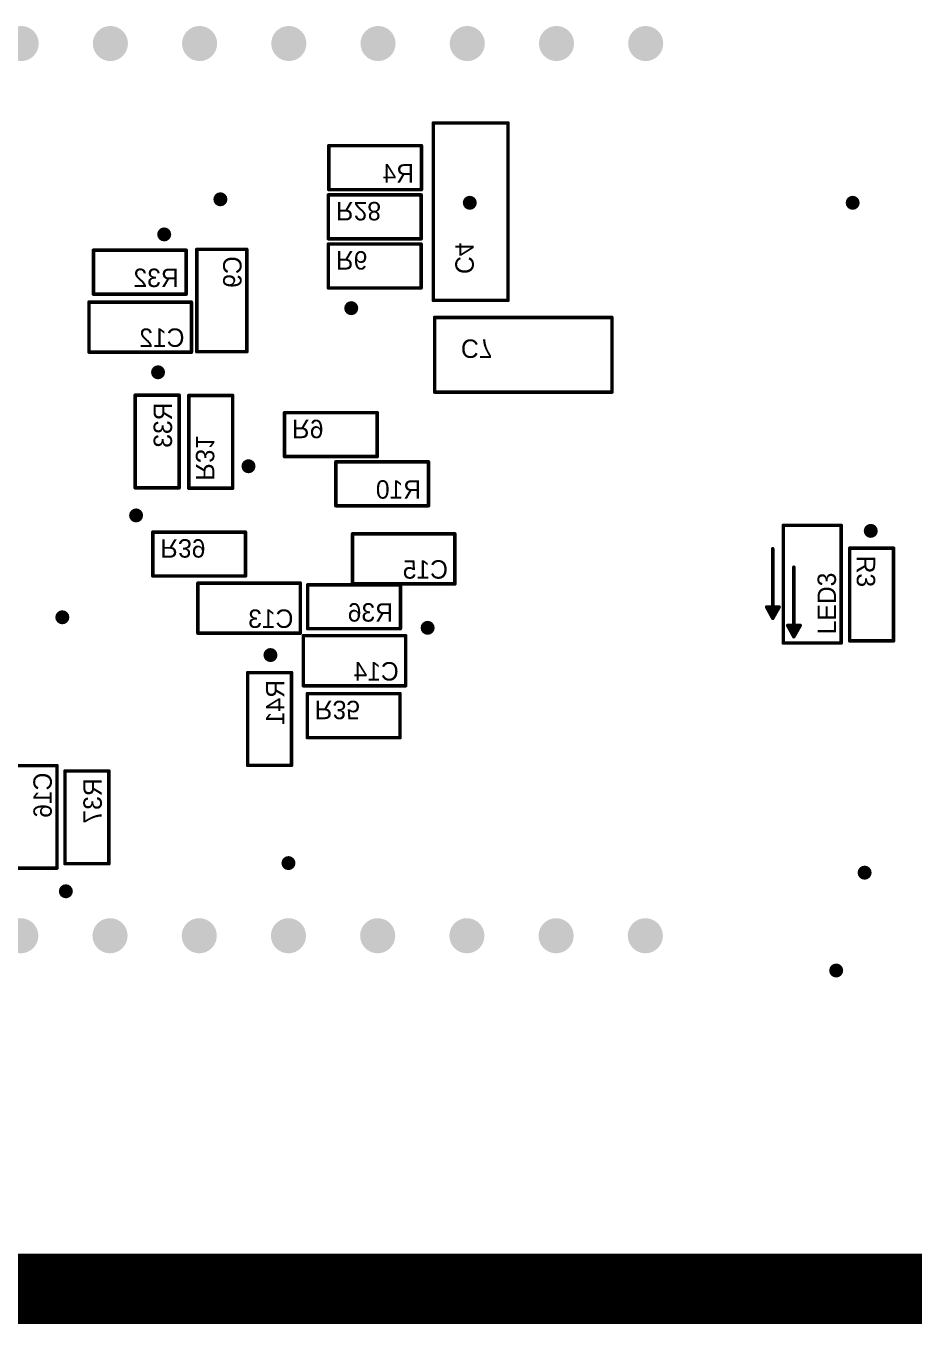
# Model space of a CAD drawing. Header units: millimetres. Extents: x -1 to 116, y -34 to 34.
# Drawn here: x 31.69 to 56.98, y -28.5 to 8.45 of the extents above; entities that cross this region are included whole.
import ezdxf

# ---------------------------------------------------------------- set-up
doc = ezdxf.new("R2010")
doc.units = ezdxf.units.MM
for name, color, linetype in [('KeepOutLayer', 6, 'Continuous'), ('Mechanical13', 56, 'Continuous'), ('PadHoleLayer', 156, 'Continuous'), ('ViaHoleLayer', 16, 'Continuous')]:
    doc.layers.add(name, color=color, linetype=linetype)

# ---------------------------------------------------------------- blocks, each defined once
blk = doc.blocks.new('0603_B_17')
at = {"layer": 'Mechanical13', "const_width": 0.1}
for points in [[(-1.425, -0.625), (-1.425, 0.625)], [(1.215, 0.625), (-1.425, 0.625)], [(1.215, -0.625), (1.215, 0.625)], [(1.215, -0.625), (-1.425, -0.625)]]:
    blk.add_lwpolyline(points, dxfattribs=at)
at = {"layer": 'Mechanical13', "const_width": 0.05}
for points in [[(-1.45, 0.625, 1), (-1.4, 0.625, 1)], [(-1.45, 0.625, 1), (-1.4, 0.625, 1)], [(1.19, 0.625, 1), (1.24, 0.625, 1)], [(1.19, 0.625, 1), (1.24, 0.625, 1)], [(-1.45, -0.625, 1), (-1.4, -0.625, 1)], [(-1.45, -0.625, 1), (-1.4, -0.625, 1)], [(1.19, -0.625, 1), (1.24, -0.625, 1)], [(1.19, -0.625, 1), (1.24, -0.625, 1)]]:
    blk.add_lwpolyline(points, format="xyb", close=True, dxfattribs=at)
at = {"layer": 'Mechanical13', "text_generation_flag": 2}
blk.add_text('R41', height=0.524, rotation=-180, dxfattribs=at).set_placement((-1.212, 0.423))
blk = doc.blocks.new('ESP32_DEVKITC_18')
at = {"layer": 'PadHoleLayer'}
h = blk.add_hatch(color=156, dxfattribs=at)
edge = h.paths.add_edge_path()
edge.add_arc((-12.7, 22.875), 0.5, 0, 360)
h = blk.add_hatch(color=156, dxfattribs=at)
edge = h.paths.add_edge_path()
edge.add_arc((12.7, 22.865), 0.5, 0, 360)
h = blk.add_hatch(color=156, dxfattribs=at)
edge = h.paths.add_edge_path()
edge.add_arc((-12.7, 20.335), 0.5, 0, 360)
h = blk.add_hatch(color=156, dxfattribs=at)
edge = h.paths.add_edge_path()
edge.add_arc((12.7, 20.325), 0.5, 0, 360)
h = blk.add_hatch(color=156, dxfattribs=at)
edge = h.paths.add_edge_path()
edge.add_arc((-12.7, 17.795), 0.5, 0, 360)
h = blk.add_hatch(color=156, dxfattribs=at)
edge = h.paths.add_edge_path()
edge.add_arc((12.7, 17.785), 0.5, 0, 360)
h = blk.add_hatch(color=156, dxfattribs=at)
edge = h.paths.add_edge_path()
edge.add_arc((-12.7, 15.255), 0.5, 0, 360)
h = blk.add_hatch(color=156, dxfattribs=at)
edge = h.paths.add_edge_path()
edge.add_arc((12.7, 15.245), 0.5, 0, 360)
h = blk.add_hatch(color=156, dxfattribs=at)
edge = h.paths.add_edge_path()
edge.add_arc((-12.7, 12.715), 0.5, 0, 360)
h = blk.add_hatch(color=156, dxfattribs=at)
edge = h.paths.add_edge_path()
edge.add_arc((12.7, 12.705), 0.5, 0, 360)
h = blk.add_hatch(color=156, dxfattribs=at)
edge = h.paths.add_edge_path()
edge.add_arc((-12.7, 10.175), 0.5, 0, 360)
h = blk.add_hatch(color=156, dxfattribs=at)
edge = h.paths.add_edge_path()
edge.add_arc((12.7, 10.165), 0.5, 0, 360)
h = blk.add_hatch(color=156, dxfattribs=at)
edge = h.paths.add_edge_path()
edge.add_arc((-12.7, 7.635), 0.5, 0, 360)
h = blk.add_hatch(color=156, dxfattribs=at)
edge = h.paths.add_edge_path()
edge.add_arc((12.7, 7.625), 0.5, 0, 360)
h = blk.add_hatch(color=156, dxfattribs=at)
edge = h.paths.add_edge_path()
edge.add_arc((-12.7, 5.095), 0.5, 0, 360)
h = blk.add_hatch(color=156, dxfattribs=at)
edge = h.paths.add_edge_path()
edge.add_arc((12.7, 5.085), 0.5, 0, 360)
h = blk.add_hatch(color=156, dxfattribs=at)
edge = h.paths.add_edge_path()
edge.add_arc((-12.7, 2.555), 0.5, 0, 360)
h = blk.add_hatch(color=156, dxfattribs=at)
edge = h.paths.add_edge_path()
edge.add_arc((12.7, 2.545), 0.5, 0, 360)
h = blk.add_hatch(color=156, dxfattribs=at)
edge = h.paths.add_edge_path()
edge.add_arc((-12.7, 0.015), 0.5, 0, 360)
h = blk.add_hatch(color=156, dxfattribs=at)
edge = h.paths.add_edge_path()
edge.add_arc((12.7, 0.005), 0.5, 0, 360)
h = blk.add_hatch(color=156, dxfattribs=at)
edge = h.paths.add_edge_path()
edge.add_arc((-12.7, -2.525), 0.5, 0, 360)
h = blk.add_hatch(color=156, dxfattribs=at)
edge = h.paths.add_edge_path()
edge.add_arc((12.7, -2.535), 0.5, 0, 360)
h = blk.add_hatch(color=156, dxfattribs=at)
edge = h.paths.add_edge_path()
edge.add_arc((-12.7, -5.065), 0.5, 0, 360)
h = blk.add_hatch(color=156, dxfattribs=at)
edge = h.paths.add_edge_path()
edge.add_arc((12.7, -5.075), 0.5, 0, 360)
h = blk.add_hatch(color=156, dxfattribs=at)
edge = h.paths.add_edge_path()
edge.add_arc((-12.7, -7.605), 0.5, 0, 360)
h = blk.add_hatch(color=156, dxfattribs=at)
edge = h.paths.add_edge_path()
edge.add_arc((12.7, -7.615), 0.5, 0, 360)
h = blk.add_hatch(color=156, dxfattribs=at)
edge = h.paths.add_edge_path()
edge.add_arc((-12.7, -10.145), 0.5, 0, 360)
h = blk.add_hatch(color=156, dxfattribs=at)
edge = h.paths.add_edge_path()
edge.add_arc((12.7, -10.155), 0.5, 0, 360)
h = blk.add_hatch(color=156, dxfattribs=at)
edge = h.paths.add_edge_path()
edge.add_arc((-12.7, -12.685), 0.5, 0, 360)
h = blk.add_hatch(color=156, dxfattribs=at)
edge = h.paths.add_edge_path()
edge.add_arc((12.7, -12.695), 0.5, 0, 360)
h = blk.add_hatch(color=156, dxfattribs=at)
edge = h.paths.add_edge_path()
edge.add_arc((-12.7, -15.225), 0.5, 0, 360)
h = blk.add_hatch(color=156, dxfattribs=at)
edge = h.paths.add_edge_path()
edge.add_arc((12.7, -15.235), 0.5, 0, 360)
h = blk.add_hatch(color=156, dxfattribs=at)
edge = h.paths.add_edge_path()
edge.add_arc((-12.7, -17.765), 0.5, 0, 360)
h = blk.add_hatch(color=156, dxfattribs=at)
edge = h.paths.add_edge_path()
edge.add_arc((12.7, -17.775), 0.5, 0, 360)
h = blk.add_hatch(color=156, dxfattribs=at)
edge = h.paths.add_edge_path()
edge.add_arc((-12.7, -20.305), 0.5, 0, 360)
h = blk.add_hatch(color=156, dxfattribs=at)
edge = h.paths.add_edge_path()
edge.add_arc((12.7, -20.315), 0.5, 0, 360)
h = blk.add_hatch(color=156, dxfattribs=at)
edge = h.paths.add_edge_path()
edge.add_arc((-12.7, -22.845), 0.5, 0, 360)
h = blk.add_hatch(color=156, dxfattribs=at)
edge = h.paths.add_edge_path()
edge.add_arc((12.7, -22.855), 0.5, 0, 360)
blk = doc.blocks.new('0603_B_27')
at = {"layer": 'Mechanical13', "const_width": 0.1}
for points in [[(-1.425, -0.625), (-1.425, 0.625)], [(-1.425, 0.625), (1.215, 0.625)], [(1.215, -0.625), (1.215, 0.625)], [(-1.425, -0.625), (1.215, -0.625)]]:
    blk.add_lwpolyline(points, dxfattribs=at)
at = {"layer": 'Mechanical13', "const_width": 0.05}
for points in [[(-1.45, 0.625, 1), (-1.4, 0.625, 1)], [(-1.45, 0.625, 1), (-1.4, 0.625, 1)], [(1.19, 0.625, 1), (1.24, 0.625, 1)], [(1.19, 0.625, 1), (1.24, 0.625, 1)], [(-1.45, -0.625, 1), (-1.4, -0.625, 1)], [(-1.45, -0.625, 1), (-1.4, -0.625, 1)], [(1.19, -0.625, 1), (1.24, -0.625, 1)], [(1.19, -0.625, 1), (1.24, -0.625, 1)]]:
    blk.add_lwpolyline(points, format="xyb", close=True, dxfattribs=at)
at = {"layer": 'Mechanical13', "text_generation_flag": 2}
blk.add_text('R39', height=0.524, rotation=180, dxfattribs=at).set_placement((-1.212, 0.423))
blk = doc.blocks.new('0603_B_29')
at = {"layer": 'Mechanical13', "const_width": 0.1}
for points in [[(-1.425, -0.625), (-1.425, 0.625)], [(1.215, 0.625), (-1.425, 0.625)], [(1.215, -0.625), (1.215, 0.625)], [(1.215, -0.625), (-1.425, -0.625)]]:
    blk.add_lwpolyline(points, dxfattribs=at)
at = {"layer": 'Mechanical13', "const_width": 0.05}
for points in [[(-1.45, 0.625, 1), (-1.4, 0.625, 1)], [(-1.45, 0.625, 1), (-1.4, 0.625, 1)], [(1.19, 0.625, 1), (1.24, 0.625, 1)], [(1.19, 0.625, 1), (1.24, 0.625, 1)], [(-1.45, -0.625, 1), (-1.4, -0.625, 1)], [(-1.45, -0.625, 1), (-1.4, -0.625, 1)], [(1.19, -0.625, 1), (1.24, -0.625, 1)], [(1.19, -0.625, 1), (1.24, -0.625, 1)]]:
    blk.add_lwpolyline(points, format="xyb", close=True, dxfattribs=at)
at = {"layer": 'Mechanical13', "text_generation_flag": 2}
blk.add_text('R37', height=0.524, rotation=-180, dxfattribs=at).set_placement((-1.212, 0.423))
blk = doc.blocks.new('0603_B_30')
at = {"layer": 'Mechanical13', "const_width": 0.1}
for points in [[(-1.425, 0.625), (-1.425, -0.625)], [(1.215, 0.625), (-1.425, 0.625)], [(1.215, 0.625), (1.215, -0.625)], [(1.215, -0.625), (-1.425, -0.625)]]:
    blk.add_lwpolyline(points, dxfattribs=at)
at = {"layer": 'Mechanical13', "const_width": 0.05}
for points in [[(-1.45, 0.625, 1), (-1.4, 0.625, 1)], [(-1.45, 0.625, 1), (-1.4, 0.625, 1)], [(1.19, 0.625, 1), (1.24, 0.625, 1)], [(1.19, 0.625, 1), (1.24, 0.625, 1)], [(-1.45, -0.625, 1), (-1.4, -0.625, 1)], [(-1.45, -0.625, 1), (-1.4, -0.625, 1)], [(1.19, -0.625, 1), (1.24, -0.625, 1)], [(1.19, -0.625, 1), (1.24, -0.625, 1)]]:
    blk.add_lwpolyline(points, format="xyb", close=True, dxfattribs=at)
at = {"layer": 'Mechanical13', "text_generation_flag": 2}
blk.add_text('R36', height=0.524, rotation=180, dxfattribs=at).set_placement((-1.212, 0.423))
blk = doc.blocks.new('0603_B_31')
at = {"layer": 'Mechanical13', "const_width": 0.1}
for points in [[(-1.425, -0.625), (-1.425, 0.625)], [(-1.425, 0.625), (1.215, 0.625)], [(1.215, -0.625), (1.215, 0.625)], [(-1.425, -0.625), (1.215, -0.625)]]:
    blk.add_lwpolyline(points, dxfattribs=at)
at = {"layer": 'Mechanical13', "const_width": 0.05}
for points in [[(-1.45, 0.625, 1), (-1.4, 0.625, 1)], [(-1.45, 0.625, 1), (-1.4, 0.625, 1)], [(1.19, 0.625, 1), (1.24, 0.625, 1)], [(1.19, 0.625, 1), (1.24, 0.625, 1)], [(-1.45, -0.625, 1), (-1.4, -0.625, 1)], [(-1.45, -0.625, 1), (-1.4, -0.625, 1)], [(1.19, -0.625, 1), (1.24, -0.625, 1)], [(1.19, -0.625, 1), (1.24, -0.625, 1)]]:
    blk.add_lwpolyline(points, format="xyb", close=True, dxfattribs=at)
at = {"layer": 'Mechanical13', "text_generation_flag": 2}
blk.add_text('R35', height=0.524, rotation=180, dxfattribs=at).set_placement((-1.212, 0.423))
blk = doc.blocks.new('0603_B_33')
at = {"layer": 'Mechanical13', "const_width": 0.1}
for points in [[(-1.425, -0.625), (-1.425, 0.625)], [(1.215, 0.625), (-1.425, 0.625)], [(1.215, -0.625), (1.215, 0.625)], [(1.215, -0.625), (-1.425, -0.625)]]:
    blk.add_lwpolyline(points, dxfattribs=at)
at = {"layer": 'Mechanical13', "const_width": 0.05}
for points in [[(-1.45, 0.625, 1), (-1.4, 0.625, 1)], [(-1.45, 0.625, 1), (-1.4, 0.625, 1)], [(1.19, 0.625, 1), (1.24, 0.625, 1)], [(1.19, 0.625, 1), (1.24, 0.625, 1)], [(-1.45, -0.625, 1), (-1.4, -0.625, 1)], [(-1.45, -0.625, 1), (-1.4, -0.625, 1)], [(1.19, -0.625, 1), (1.24, -0.625, 1)], [(1.19, -0.625, 1), (1.24, -0.625, 1)]]:
    blk.add_lwpolyline(points, format="xyb", close=True, dxfattribs=at)
at = {"layer": 'Mechanical13', "text_generation_flag": 2}
blk.add_text('R33', height=0.524, rotation=-180, dxfattribs=at).set_placement((-1.212, 0.423))
blk = doc.blocks.new('0603_B_34')
at = {"layer": 'Mechanical13', "const_width": 0.1}
for points in [[(-1.425, 0.625), (-1.425, -0.625)], [(1.215, 0.625), (-1.425, 0.625)], [(1.215, 0.625), (1.215, -0.625)], [(1.215, -0.625), (-1.425, -0.625)]]:
    blk.add_lwpolyline(points, dxfattribs=at)
at = {"layer": 'Mechanical13', "const_width": 0.05}
for points in [[(-1.45, 0.625, 1), (-1.4, 0.625, 1)], [(-1.45, 0.625, 1), (-1.4, 0.625, 1)], [(1.19, 0.625, 1), (1.24, 0.625, 1)], [(1.19, 0.625, 1), (1.24, 0.625, 1)], [(-1.45, -0.625, 1), (-1.4, -0.625, 1)], [(-1.45, -0.625, 1), (-1.4, -0.625, 1)], [(1.19, -0.625, 1), (1.24, -0.625, 1)], [(1.19, -0.625, 1), (1.24, -0.625, 1)]]:
    blk.add_lwpolyline(points, format="xyb", close=True, dxfattribs=at)
at = {"layer": 'Mechanical13', "text_generation_flag": 2}
blk.add_text('R32', height=0.524, rotation=180, dxfattribs=at).set_placement((-1.212, 0.423))
blk = doc.blocks.new('0603_B_35')
at = {"layer": 'Mechanical13', "const_width": 0.1}
for points in [[(-1.425, 0.625), (-1.425, -0.625)], [(-1.425, 0.625), (1.215, 0.625)], [(1.215, 0.625), (1.215, -0.625)], [(-1.425, -0.625), (1.215, -0.625)]]:
    blk.add_lwpolyline(points, dxfattribs=at)
at = {"layer": 'Mechanical13', "const_width": 0.05}
for points in [[(-1.45, 0.625, 1), (-1.4, 0.625, 1)], [(-1.45, 0.625, 1), (-1.4, 0.625, 1)], [(1.19, 0.625, 1), (1.24, 0.625, 1)], [(1.19, 0.625, 1), (1.24, 0.625, 1)], [(-1.45, -0.625, 1), (-1.4, -0.625, 1)], [(-1.45, -0.625, 1), (-1.4, -0.625, 1)], [(1.19, -0.625, 1), (1.24, -0.625, 1)], [(1.19, -0.625, 1), (1.24, -0.625, 1)]]:
    blk.add_lwpolyline(points, format="xyb", close=True, dxfattribs=at)
at = {"layer": 'Mechanical13', "text_generation_flag": 2}
blk.add_text('R31', height=0.524, rotation=180, dxfattribs=at).set_placement((-1.212, 0.423))
blk = doc.blocks.new('0603_B_38')
at = {"layer": 'Mechanical13', "const_width": 0.1}
for points in [[(-1.425, -0.625), (-1.425, 0.625)], [(-1.425, 0.625), (1.215, 0.625)], [(1.215, -0.625), (1.215, 0.625)], [(-1.425, -0.625), (1.215, -0.625)]]:
    blk.add_lwpolyline(points, dxfattribs=at)
at = {"layer": 'Mechanical13', "const_width": 0.05}
for points in [[(-1.45, 0.625, 1), (-1.4, 0.625, 1)], [(-1.45, 0.625, 1), (-1.4, 0.625, 1)], [(1.19, 0.625, 1), (1.24, 0.625, 1)], [(1.19, 0.625, 1), (1.24, 0.625, 1)], [(-1.45, -0.625, 1), (-1.4, -0.625, 1)], [(-1.45, -0.625, 1), (-1.4, -0.625, 1)], [(1.19, -0.625, 1), (1.24, -0.625, 1)], [(1.19, -0.625, 1), (1.24, -0.625, 1)]]:
    blk.add_lwpolyline(points, format="xyb", close=True, dxfattribs=at)
at = {"layer": 'Mechanical13', "text_generation_flag": 2}
blk.add_text('R28', height=0.524, rotation=180, dxfattribs=at).set_placement((-1.212, 0.423))
blk = doc.blocks.new('0603_B_53')
at = {"layer": 'Mechanical13', "const_width": 0.1}
for points in [[(-1.425, 0.625), (-1.425, -0.625)], [(1.215, 0.625), (-1.425, 0.625)], [(1.215, 0.625), (1.215, -0.625)], [(1.215, -0.625), (-1.425, -0.625)]]:
    blk.add_lwpolyline(points, dxfattribs=at)
at = {"layer": 'Mechanical13', "const_width": 0.05}
for points in [[(-1.45, 0.625, 1), (-1.4, 0.625, 1)], [(-1.45, 0.625, 1), (-1.4, 0.625, 1)], [(1.19, 0.625, 1), (1.24, 0.625, 1)], [(1.19, 0.625, 1), (1.24, 0.625, 1)], [(-1.45, -0.625, 1), (-1.4, -0.625, 1)], [(-1.45, -0.625, 1), (-1.4, -0.625, 1)], [(1.19, -0.625, 1), (1.24, -0.625, 1)], [(1.19, -0.625, 1), (1.24, -0.625, 1)]]:
    blk.add_lwpolyline(points, format="xyb", close=True, dxfattribs=at)
at = {"layer": 'Mechanical13', "text_generation_flag": 2}
blk.add_text('R10', height=0.524, rotation=180, dxfattribs=at).set_placement((-1.212, 0.423))
blk = doc.blocks.new('0603_B_54')
at = {"layer": 'Mechanical13', "const_width": 0.1}
for points in [[(-1.425, -0.625), (-1.425, 0.625)], [(-1.425, 0.625), (1.215, 0.625)], [(1.215, -0.625), (1.215, 0.625)], [(-1.425, -0.625), (1.215, -0.625)]]:
    blk.add_lwpolyline(points, dxfattribs=at)
at = {"layer": 'Mechanical13', "const_width": 0.05}
for points in [[(-1.45, 0.625, 1), (-1.4, 0.625, 1)], [(-1.45, 0.625, 1), (-1.4, 0.625, 1)], [(1.19, 0.625, 1), (1.24, 0.625, 1)], [(1.19, 0.625, 1), (1.24, 0.625, 1)], [(-1.45, -0.625, 1), (-1.4, -0.625, 1)], [(-1.45, -0.625, 1), (-1.4, -0.625, 1)], [(1.19, -0.625, 1), (1.24, -0.625, 1)], [(1.19, -0.625, 1), (1.24, -0.625, 1)]]:
    blk.add_lwpolyline(points, format="xyb", close=True, dxfattribs=at)
at = {"layer": 'Mechanical13', "text_generation_flag": 2}
blk.add_text('R9', height=0.524, rotation=180, dxfattribs=at).set_placement((-1.212, 0.423))
blk = doc.blocks.new('0603_B_57')
at = {"layer": 'Mechanical13', "const_width": 0.1}
for points in [[(-1.425, -0.625), (-1.425, 0.625)], [(-1.425, 0.625), (1.215, 0.625)], [(1.215, -0.625), (1.215, 0.625)], [(-1.425, -0.625), (1.215, -0.625)]]:
    blk.add_lwpolyline(points, dxfattribs=at)
at = {"layer": 'Mechanical13', "const_width": 0.05}
for points in [[(-1.45, 0.625, 1), (-1.4, 0.625, 1)], [(-1.45, 0.625, 1), (-1.4, 0.625, 1)], [(1.19, 0.625, 1), (1.24, 0.625, 1)], [(1.19, 0.625, 1), (1.24, 0.625, 1)], [(-1.45, -0.625, 1), (-1.4, -0.625, 1)], [(-1.45, -0.625, 1), (-1.4, -0.625, 1)], [(1.19, -0.625, 1), (1.24, -0.625, 1)], [(1.19, -0.625, 1), (1.24, -0.625, 1)]]:
    blk.add_lwpolyline(points, format="xyb", close=True, dxfattribs=at)
at = {"layer": 'Mechanical13', "text_generation_flag": 2}
blk.add_text('R6', height=0.524, rotation=180, dxfattribs=at).set_placement((-1.212, 0.423))
blk = doc.blocks.new('0603_B_59')
at = {"layer": 'Mechanical13', "const_width": 0.1}
for points in [[(-1.425, 0.625), (-1.425, -0.625)], [(1.215, 0.625), (-1.425, 0.625)], [(1.215, 0.625), (1.215, -0.625)], [(1.215, -0.625), (-1.425, -0.625)]]:
    blk.add_lwpolyline(points, dxfattribs=at)
at = {"layer": 'Mechanical13', "const_width": 0.05}
for points in [[(-1.45, 0.625, 1), (-1.4, 0.625, 1)], [(-1.45, 0.625, 1), (-1.4, 0.625, 1)], [(1.19, 0.625, 1), (1.24, 0.625, 1)], [(1.19, 0.625, 1), (1.24, 0.625, 1)], [(-1.45, -0.625, 1), (-1.4, -0.625, 1)], [(-1.45, -0.625, 1), (-1.4, -0.625, 1)], [(1.19, -0.625, 1), (1.24, -0.625, 1)], [(1.19, -0.625, 1), (1.24, -0.625, 1)]]:
    blk.add_lwpolyline(points, format="xyb", close=True, dxfattribs=at)
at = {"layer": 'Mechanical13', "text_generation_flag": 2}
blk.add_text('R4', height=0.524, rotation=180, dxfattribs=at).set_placement((-1.212, 0.423))
blk = doc.blocks.new('0603_60')
at = {"layer": 'Mechanical13', "const_width": 0.1}
for points in [[(1.215, 0.625), (-1.425, 0.625)], [(-1.425, -0.625), (-1.425, 0.625)], [(1.215, -0.625), (1.215, 0.625)], [(1.215, -0.625), (-1.425, -0.625)]]:
    blk.add_lwpolyline(points, dxfattribs=at)
at = {"layer": 'Mechanical13', "const_width": 0.05}
for points in [[(-1.45, 0.625, 1), (-1.4, 0.625, 1)], [(-1.45, 0.625, 1), (-1.4, 0.625, 1)], [(1.19, 0.625, 1), (1.24, 0.625, 1)], [(1.19, 0.625, 1), (1.24, 0.625, 1)], [(-1.45, -0.625, 1), (-1.4, -0.625, 1)], [(-1.45, -0.625, 1), (-1.4, -0.625, 1)], [(1.19, -0.625, 1), (1.24, -0.625, 1)], [(1.19, -0.625, 1), (1.24, -0.625, 1)]]:
    blk.add_lwpolyline(points, format="xyb", close=True, dxfattribs=at)
at = {"layer": 'Mechanical13'}
blk.add_text('R3', height=0.524, dxfattribs=at).set_placement((-1.212, -0.423))
blk = doc.blocks.new('0805_____75')
at = {"layer": 'Mechanical13', "const_width": 0.1}
for points in [[(-0.65, 1.325), (-0.972, 1.15)], [(-0.972, 1.15), (1.01, 1.15)], [(-0.972, 1.15), (-0.65, 0.968)], [(-0.65, 1.325), (-0.757, 1.15)], [(-0.757, 1.15), (-0.65, 0.968)], [(-0.65, 1.325), (-0.65, 0.968)], [(-1.675, 0.85), (1.675, 0.85)], [(-1.675, 0.85), (-1.675, -0.8)], [(-1.175, 0.725), (-1.498, 0.55)], [(-1.175, 0.725), (-1.282, 0.55)], [(-1.175, 0.725), (-1.175, 0.367)], [(1.675, 0.85), (1.675, -0.8)], [(-1.498, 0.55), (-1.175, 0.367)], [(-1.498, 0.55), (0.485, 0.55)], [(-1.282, 0.55), (-1.175, 0.367)], [(-1.675, -0.8), (1.675, -0.8)]]:
    blk.add_lwpolyline(points, dxfattribs=at)
at = {"layer": 'Mechanical13', "const_width": 0.05}
for points in [[(-0.997, 1.15, 1), (-0.948, 1.15, 1)], [(-0.997, 1.15, 1), (-0.948, 1.15, 1)], [(-0.997, 1.15, 1), (-0.948, 1.15, 1)], [(-0.782, 1.15, 1), (-0.733, 1.15, 1)], [(-0.782, 1.15, 1), (-0.733, 1.15, 1)], [(-0.675, 1.325, 1), (-0.625, 1.325, 1)], [(-0.675, 1.325, 1), (-0.625, 1.325, 1)], [(-0.675, 1.325, 1), (-0.625, 1.325, 1)], [(0.985, 1.15, 1), (1.035, 1.15, 1)], [(-1.7, 0.85, 1), (-1.65, 0.85, 1)], [(-1.7, 0.85, 1), (-1.65, 0.85, 1)], [(-1.2, 0.725, 1), (-1.15, 0.725, 1)], [(-1.2, 0.725, 1), (-1.15, 0.725, 1)], [(-1.2, 0.725, 1), (-1.15, 0.725, 1)], [(-0.675, 0.968, 1), (-0.625, 0.968, 1)], [(-0.675, 0.968, 1), (-0.625, 0.968, 1)], [(-0.675, 0.968, 1), (-0.625, 0.968, 1)], [(1.65, 0.85, 1), (1.7, 0.85, 1)], [(1.65, 0.85, 1), (1.7, 0.85, 1)], [(-1.522, 0.55, 1), (-1.473, 0.55, 1)], [(-1.522, 0.55, 1), (-1.473, 0.55, 1)], [(-1.522, 0.55, 1), (-1.473, 0.55, 1)], [(-1.307, 0.55, 1), (-1.258, 0.55, 1)], [(-1.307, 0.55, 1), (-1.258, 0.55, 1)], [(-1.2, 0.367, 1), (-1.15, 0.367, 1)], [(-1.2, 0.367, 1), (-1.15, 0.367, 1)], [(-1.2, 0.367, 1), (-1.15, 0.367, 1)], [(0.46, 0.55, 1), (0.51, 0.55, 1)], [(-1.7, -0.8, 1), (-1.65, -0.8, 1)], [(-1.7, -0.8, 1), (-1.65, -0.8, 1)], [(1.65, -0.8, 1), (1.7, -0.8, 1)], [(1.65, -0.8, 1), (1.7, -0.8, 1)]]:
    blk.add_lwpolyline(points, format="xyb", close=True, dxfattribs=at)
at = {"layer": 'Mechanical13'}
blk.add_text('LED3', height=0.524, dxfattribs=at).set_placement((-1.425, -0.65))
blk = doc.blocks.new('0603_____B_84')
at = {"layer": 'Mechanical13', "const_width": 0.1}
for points in [[(-1.475, 0.394), (-1.475, 0.75)], [(1.44, 0.75), (-1.475, 0.75)], [(1.44, -0.675), (1.44, 0.75)], [(-1.475, -0.319), (-1.475, 0.394)], [(-1.475, -0.675), (-1.475, -0.319)], [(1.44, -0.675), (-1.475, -0.675)]]:
    blk.add_lwpolyline(points, dxfattribs=at)
at = {"layer": 'Mechanical13', "const_width": 0.05}
for points in [[(-1.5, 0.75, 1), (-1.45, 0.75, 1)], [(-1.5, 0.75, 1), (-1.45, 0.75, 1)], [(1.415, 0.75, 1), (1.465, 0.75, 1)], [(1.415, 0.75, 1), (1.465, 0.75, 1)], [(-1.5, 0.394, 1), (-1.45, 0.394, 1)], [(-1.5, 0.394, 1), (-1.45, 0.394, 1)], [(-1.5, -0.319, 1), (-1.45, -0.319, 1)], [(-1.5, -0.319, 1), (-1.45, -0.319, 1)], [(-1.5, -0.675, 1), (-1.45, -0.675, 1)], [(-1.5, -0.675, 1), (-1.45, -0.675, 1)], [(1.415, -0.675, 1), (1.465, -0.675, 1)], [(1.415, -0.675, 1), (1.465, -0.675, 1)]]:
    blk.add_lwpolyline(points, format="xyb", close=True, dxfattribs=at)
at = {"layer": 'Mechanical13', "text_generation_flag": 2}
blk.add_text('C16', height=0.524, rotation=-180, dxfattribs=at).set_placement((-1.278, 0.6))
blk = doc.blocks.new('0603_____B_85')
at = {"layer": 'Mechanical13', "const_width": 0.1}
for points in [[(-1.475, 0.75), (-1.475, 0.394)], [(1.44, 0.75), (-1.475, 0.75)], [(1.44, 0.75), (1.44, -0.675)], [(-1.475, 0.394), (-1.475, -0.319)], [(-1.475, -0.319), (-1.475, -0.675)], [(1.44, -0.675), (-1.475, -0.675)]]:
    blk.add_lwpolyline(points, dxfattribs=at)
at = {"layer": 'Mechanical13', "const_width": 0.05}
for points in [[(-1.5, 0.75, 1), (-1.45, 0.75, 1)], [(-1.5, 0.75, 1), (-1.45, 0.75, 1)], [(1.415, 0.75, 1), (1.465, 0.75, 1)], [(1.415, 0.75, 1), (1.465, 0.75, 1)], [(-1.5, 0.394, 1), (-1.45, 0.394, 1)], [(-1.5, 0.394, 1), (-1.45, 0.394, 1)], [(-1.5, -0.319, 1), (-1.45, -0.319, 1)], [(-1.5, -0.319, 1), (-1.45, -0.319, 1)], [(-1.5, -0.675, 1), (-1.45, -0.675, 1)], [(-1.5, -0.675, 1), (-1.45, -0.675, 1)], [(1.415, -0.675, 1), (1.465, -0.675, 1)], [(1.415, -0.675, 1), (1.465, -0.675, 1)]]:
    blk.add_lwpolyline(points, format="xyb", close=True, dxfattribs=at)
at = {"layer": 'Mechanical13', "text_generation_flag": 2}
blk.add_text('C15', height=0.524, rotation=180, dxfattribs=at).set_placement((-1.278, 0.6))
blk = doc.blocks.new('0603_____B_86')
at = {"layer": 'Mechanical13', "const_width": 0.1}
for points in [[(-1.475, 0.75), (-1.475, 0.394)], [(1.44, 0.75), (-1.475, 0.75)], [(1.44, 0.75), (1.44, -0.675)], [(-1.475, 0.394), (-1.475, -0.319)], [(-1.475, -0.319), (-1.475, -0.675)], [(1.44, -0.675), (-1.475, -0.675)]]:
    blk.add_lwpolyline(points, dxfattribs=at)
at = {"layer": 'Mechanical13', "const_width": 0.05}
for points in [[(-1.5, 0.75, 1), (-1.45, 0.75, 1)], [(-1.5, 0.75, 1), (-1.45, 0.75, 1)], [(1.415, 0.75, 1), (1.465, 0.75, 1)], [(1.415, 0.75, 1), (1.465, 0.75, 1)], [(-1.5, 0.394, 1), (-1.45, 0.394, 1)], [(-1.5, 0.394, 1), (-1.45, 0.394, 1)], [(-1.5, -0.319, 1), (-1.45, -0.319, 1)], [(-1.5, -0.319, 1), (-1.45, -0.319, 1)], [(-1.5, -0.675, 1), (-1.45, -0.675, 1)], [(-1.5, -0.675, 1), (-1.45, -0.675, 1)], [(1.415, -0.675, 1), (1.465, -0.675, 1)], [(1.415, -0.675, 1), (1.465, -0.675, 1)]]:
    blk.add_lwpolyline(points, format="xyb", close=True, dxfattribs=at)
at = {"layer": 'Mechanical13', "text_generation_flag": 2}
blk.add_text('C14', height=0.524, rotation=180, dxfattribs=at).set_placement((-1.278, 0.6))
blk = doc.blocks.new('0603_____B_87')
at = {"layer": 'Mechanical13', "const_width": 0.1}
for points in [[(-1.475, 0.75), (-1.475, 0.394)], [(1.44, 0.75), (-1.475, 0.75)], [(1.44, 0.75), (1.44, -0.675)], [(-1.475, 0.394), (-1.475, -0.319)], [(-1.475, -0.319), (-1.475, -0.675)], [(1.44, -0.675), (-1.475, -0.675)]]:
    blk.add_lwpolyline(points, dxfattribs=at)
at = {"layer": 'Mechanical13', "const_width": 0.05}
for points in [[(-1.5, 0.75, 1), (-1.45, 0.75, 1)], [(-1.5, 0.75, 1), (-1.45, 0.75, 1)], [(1.415, 0.75, 1), (1.465, 0.75, 1)], [(1.415, 0.75, 1), (1.465, 0.75, 1)], [(-1.5, 0.394, 1), (-1.45, 0.394, 1)], [(-1.5, 0.394, 1), (-1.45, 0.394, 1)], [(-1.5, -0.319, 1), (-1.45, -0.319, 1)], [(-1.5, -0.319, 1), (-1.45, -0.319, 1)], [(-1.5, -0.675, 1), (-1.45, -0.675, 1)], [(-1.5, -0.675, 1), (-1.45, -0.675, 1)], [(1.415, -0.675, 1), (1.465, -0.675, 1)], [(1.415, -0.675, 1), (1.465, -0.675, 1)]]:
    blk.add_lwpolyline(points, format="xyb", close=True, dxfattribs=at)
at = {"layer": 'Mechanical13', "text_generation_flag": 2}
blk.add_text('C13', height=0.524, rotation=180, dxfattribs=at).set_placement((-1.278, 0.6))
blk = doc.blocks.new('0603_____B_88')
at = {"layer": 'Mechanical13', "const_width": 0.1}
for points in [[(1.44, 0.75), (-1.475, 0.75)], [(-1.475, 0.75), (-1.475, 0.394)], [(1.44, 0.75), (1.44, -0.675)], [(-1.475, 0.394), (-1.475, -0.319)], [(-1.475, -0.319), (-1.475, -0.675)], [(1.44, -0.675), (-1.475, -0.675)]]:
    blk.add_lwpolyline(points, dxfattribs=at)
at = {"layer": 'Mechanical13', "const_width": 0.05}
for points in [[(-1.5, 0.75, 1), (-1.45, 0.75, 1)], [(-1.5, 0.75, 1), (-1.45, 0.75, 1)], [(1.415, 0.75, 1), (1.465, 0.75, 1)], [(1.415, 0.75, 1), (1.465, 0.75, 1)], [(-1.5, 0.394, 1), (-1.45, 0.394, 1)], [(-1.5, 0.394, 1), (-1.45, 0.394, 1)], [(-1.5, -0.319, 1), (-1.45, -0.319, 1)], [(-1.5, -0.319, 1), (-1.45, -0.319, 1)], [(-1.5, -0.675, 1), (-1.45, -0.675, 1)], [(-1.5, -0.675, 1), (-1.45, -0.675, 1)], [(1.415, -0.675, 1), (1.465, -0.675, 1)], [(1.415, -0.675, 1), (1.465, -0.675, 1)]]:
    blk.add_lwpolyline(points, format="xyb", close=True, dxfattribs=at)
at = {"layer": 'Mechanical13', "text_generation_flag": 2}
blk.add_text('C12', height=0.524, rotation=180, dxfattribs=at).set_placement((-1.278, 0.6))
blk = doc.blocks.new('0603_____B_90')
at = {"layer": 'Mechanical13', "const_width": 0.1}
for points in [[(-1.475, 0.394), (-1.475, 0.75)], [(1.44, 0.75), (-1.475, 0.75)], [(1.44, -0.675), (1.44, 0.75)], [(-1.475, -0.319), (-1.475, 0.394)], [(-1.475, -0.675), (-1.475, -0.319)], [(1.44, -0.675), (-1.475, -0.675)]]:
    blk.add_lwpolyline(points, dxfattribs=at)
at = {"layer": 'Mechanical13', "const_width": 0.05}
for points in [[(-1.5, 0.75, 1), (-1.45, 0.75, 1)], [(-1.5, 0.75, 1), (-1.45, 0.75, 1)], [(1.415, 0.75, 1), (1.465, 0.75, 1)], [(1.415, 0.75, 1), (1.465, 0.75, 1)], [(-1.5, 0.394, 1), (-1.45, 0.394, 1)], [(-1.5, 0.394, 1), (-1.45, 0.394, 1)], [(-1.5, -0.319, 1), (-1.45, -0.319, 1)], [(-1.5, -0.319, 1), (-1.45, -0.319, 1)], [(-1.5, -0.675, 1), (-1.45, -0.675, 1)], [(-1.5, -0.675, 1), (-1.45, -0.675, 1)], [(1.415, -0.675, 1), (1.465, -0.675, 1)], [(1.415, -0.675, 1), (1.465, -0.675, 1)]]:
    blk.add_lwpolyline(points, format="xyb", close=True, dxfattribs=at)
at = {"layer": 'Mechanical13', "text_generation_flag": 2}
blk.add_text('C9', height=0.524, rotation=-180, dxfattribs=at).set_placement((-1.278, 0.6))
blk = doc.blocks.new('1206____________B_92')
at = {"layer": 'Mechanical13', "const_width": 0.1}
for points in [[(-4.675, -1.125), (-4.675, 1)], [(-4.675, 1), (0.375, 1)], [(0.375, -1.125), (0.375, 1)], [(-4.675, -1.125), (0.375, -1.125)]]:
    blk.add_lwpolyline(points, dxfattribs=at)
at = {"layer": 'Mechanical13', "const_width": 0.05}
for points in [[(-4.7, 1, 1), (-4.65, 1, 1)], [(-4.7, 1, 1), (-4.65, 1, 1)], [(0.35, 1, 1), (0.4, 1, 1)], [(0.35, 1, 1), (0.4, 1, 1)], [(-4.7, -1.125, 1), (-4.65, -1.125, 1)], [(-4.7, -1.125, 1), (-4.65, -1.125, 1)], [(0.35, -1.125, 1), (0.4, -1.125, 1)], [(0.35, -1.125, 1), (0.4, -1.125, 1)]]:
    blk.add_lwpolyline(points, format="xyb", close=True, dxfattribs=at)
at = {"layer": 'Mechanical13', "text_generation_flag": 2}
blk.add_text('C7', height=0.524, rotation=180, dxfattribs=at).set_placement((-3.925, 0.375))
blk = doc.blocks.new('1206____________B_95')
at = {"layer": 'Mechanical13', "const_width": 0.1}
for points in [[(-4.675, 1), (-4.675, -1.125)], [(-4.675, 1), (0.375, 1)], [(0.375, 1), (0.375, -1.125)], [(-4.675, -1.125), (0.375, -1.125)]]:
    blk.add_lwpolyline(points, dxfattribs=at)
at = {"layer": 'Mechanical13', "const_width": 0.05}
for points in [[(-4.7, 1, 1), (-4.65, 1, 1)], [(-4.7, 1, 1), (-4.65, 1, 1)], [(0.35, 1, 1), (0.4, 1, 1)], [(0.35, 1, 1), (0.4, 1, 1)], [(-4.7, -1.125, 1), (-4.65, -1.125, 1)], [(-4.7, -1.125, 1), (-4.65, -1.125, 1)], [(0.35, -1.125, 1), (0.4, -1.125, 1)], [(0.35, -1.125, 1), (0.4, -1.125, 1)]]:
    blk.add_lwpolyline(points, format="xyb", close=True, dxfattribs=at)
at = {"layer": 'Mechanical13', "text_generation_flag": 2}
blk.add_text('C4', height=0.524, rotation=180, dxfattribs=at).set_placement((-3.925, 0.375))

msp = doc.modelspace()

# ---------------------------------------------------------------- hatches: boundary and pattern name
at = {"layer": 'ViaHoleLayer'}
h = msp.add_hatch(color=16, dxfattribs=at)
edge = h.paths.add_edge_path()
edge.add_arc((37.23, 3.52), 0.2, 0, 360)
h = msp.add_hatch(color=16, dxfattribs=at)
edge = h.paths.add_edge_path()
edge.add_arc((44.33, 3.42), 0.2, 0, 360)
h = msp.add_hatch(color=16, dxfattribs=at)
edge = h.paths.add_edge_path()
edge.add_arc((55.23, 3.42), 0.2, 0, 360)
h = msp.add_hatch(color=16, dxfattribs=at)
edge = h.paths.add_edge_path()
edge.add_arc((35.63, 2.52), 0.2, 0, 360)
h = msp.add_hatch(color=16, dxfattribs=at)
edge = h.paths.add_edge_path()
edge.add_arc((40.955, 0.42), 0.2, 0, 360)
h = msp.add_hatch(color=16, dxfattribs=at)
edge = h.paths.add_edge_path()
edge.add_arc((35.455, -1.405), 0.2, 0, 360)
h = msp.add_hatch(color=16, dxfattribs=at)
edge = h.paths.add_edge_path()
edge.add_arc((38.03, -4.08), 0.2, 0, 360)
h = msp.add_hatch(color=16, dxfattribs=at)
edge = h.paths.add_edge_path()
edge.add_arc((34.83, -5.48), 0.2, 0, 360)
h = msp.add_hatch(color=16, dxfattribs=at)
edge = h.paths.add_edge_path()
edge.add_arc((55.745, -5.92), 0.2, 0, 360)
h = msp.add_hatch(color=16, dxfattribs=at)
edge = h.paths.add_edge_path()
edge.add_arc((32.73, -8.38), 0.2, 0, 360)
h = msp.add_hatch(color=16, dxfattribs=at)
edge = h.paths.add_edge_path()
edge.add_arc((43.13, -8.68), 0.2, 0, 360)
h = msp.add_hatch(color=16, dxfattribs=at)
edge = h.paths.add_edge_path()
edge.add_arc((38.655, -9.455), 0.2, 0, 360)
h = msp.add_hatch(color=16, dxfattribs=at)
edge = h.paths.add_edge_path()
edge.add_arc((39.168, -15.378), 0.2, 0, 360)
h = msp.add_hatch(color=16, dxfattribs=at)
edge = h.paths.add_edge_path()
edge.add_arc((55.57, -15.65), 0.2, 0, 360)
h = msp.add_hatch(color=16, dxfattribs=at)
edge = h.paths.add_edge_path()
edge.add_arc((32.83, -16.18), 0.2, 0, 360)
h = msp.add_hatch(color=16, dxfattribs=at)
edge = h.paths.add_edge_path()
edge.add_arc((54.761, -18.436), 0.2, 0, 360)

# ---------------------------------------------------------------- linework, layer by layer
at = {"layer": 'KeepOutLayer', "const_width": 2}
msp.add_lwpolyline([(22.5, -27.5), (114.5, -27.5)], dxfattribs=at)

# ---------------------------------------------------------------- block references
for name, p, rotation in [('ESP32_DEVKITC_18', (26.483, -4.746), 90), ('1206____________B_95', (44.293, 5.318), 90), ('0603_B_59', (41.53, 4.42), 180), ('0603_B_34', (34.83, 1.445), 180), ('0603_____B_90', (37.232, 0.62), 270), ('0603_____B_88', (34.93, -0.082), 180), ('0603_B_33', (35.43, -3.48), 270), ('0603_B_35', (36.955, -3.28), 90), ('0603_B_53', (41.73, -4.58), 180), ('0805_____75', (54.105, -7.437), 90), ('0603_____B_85', (42.43, -6.68), 180), ('0603_60', (55.77, -7.837), 270), ('0603_____B_87', (38.03, -8.082), 180), ('0603_B_30', (40.93, -8.08), 180), ('0603_____B_86', (41.03, -9.58), 180), ('0603_B_17', (38.63, -11.38), 270), ('0603_____B_84', (31.83, -14.08), 270), ('0603_B_29', (33.43, -14.18), 270)]:
    msp.add_blockref(name, p, dxfattribs=dict(rotation=rotation))
for name, p in [('0603_B_38', (41.73, 3.02)), ('0603_B_57', (41.73, 1.62)), ('1206____________B_92', (48.003, -0.845)), ('0603_B_54', (40.48, -3.18)), ('0603_B_27', (36.73, -6.58)), ('0603_B_31', (41.13, -11.18))]:
    msp.add_blockref(name, p)

doc.saveas('drawing.dxf')
